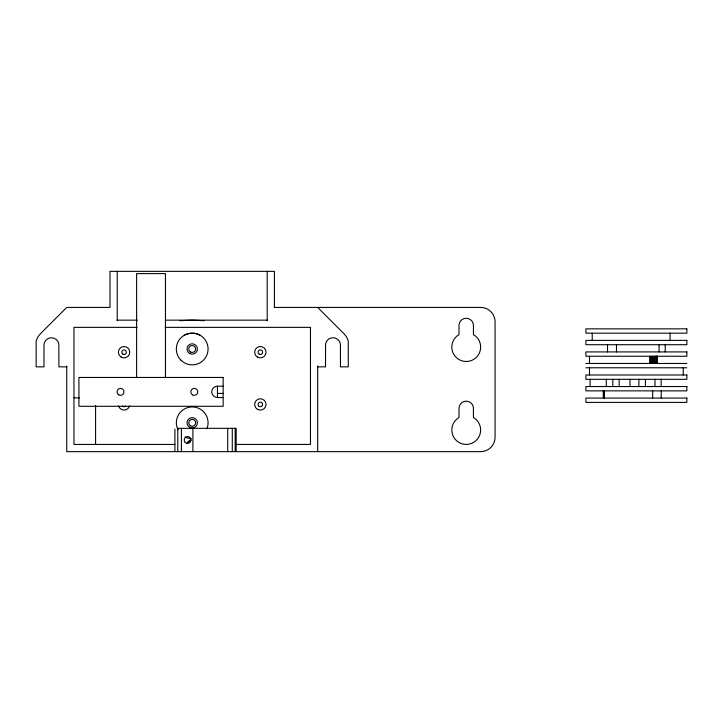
<?xml version="1.0" encoding="UTF-8"?>
<svg xmlns="http://www.w3.org/2000/svg" width="723" height="723" viewBox="0 0 723 723"><rect width="100%" height="100%" fill="white"/><g stroke="black" fill="none" stroke-linecap="round" stroke-linejoin="round"><path stroke-width="1.08" d="M184.284 335.255C189.164 332.544 195.264 332.544 200.144 335.255M179.928 320.66L192.21 320.153L204.492 320.66M274.288 307.42L480.65 307.42A14.424 14.424 0 0 1 495.074 321.843L495.074 437.216A14.424 14.424 0 0 1 480.65 451.64L66.742 451.64L66.742 366.01M117.216 320.153L137.506 320.153M165.413 320.153L267.203 320.153M137.027 327.365L73.954 327.365L73.954 444.428L174.821 444.428M165.178 327.365L310.474 327.365L310.474 444.428L236.538 444.428M585.901 363.461L686.85 363.461M66.742 366.859L58.915 366.859L58.825 343.904A7.501 7.501 0 0 0 43.976 344.591L43.976 366.859L36.15 366.859L36.15 340.922L37.659 337.261L40.19 333.972L66.742 307.42L110.004 307.42L110.004 271.36L274.415 271.36L274.415 307.42M317.686 366.859L325.504 366.859L325.594 343.904A7.501 7.501 0 0 1 340.452 344.591L340.452 366.859L348.278 366.859L348.278 340.922L346.76 337.261L344.229 333.972L317.686 307.42M585.901 367.781L686.85 367.781M223.145 397.542L217.46 397.542A5.676 5.676 0 0 1 211.785 391.866A5.676 5.676 0 0 1 217.46 386.19L223.145 386.19M217.46 393.393L223.145 393.393M73.954 397.849L79.358 397.849M683.244 367.781L683.244 374.993M670.076 333.176L670.076 340.379M665.214 344.708L665.214 351.92M661.229 390.863L661.229 398.066M661.156 379.322L661.156 386.534M659.087 344.708L659.087 351.92M657.108 356.249L657.108 363.461M656.963 356.249L656.963 363.461M656.692 356.249L656.692 363.461M656.312 356.249L656.312 363.461M655.806 356.249L655.806 363.461M655.192 356.249L655.192 363.461M654.966 379.322L654.966 386.534M654.478 356.249L654.478 363.461M653.664 356.249L653.664 363.461M652.77 356.249L652.77 363.461M652.679 390.863L652.679 398.066M651.794 356.249L651.794 363.461M650.745 356.249L650.745 363.461M649.652 356.249L649.652 363.461M645.458 379.322L645.458 386.534M638.879 379.322L638.879 386.534M629.977 379.322L629.977 386.534M619.159 379.322L619.159 386.534M616.484 344.708L616.484 351.92M612.797 379.322L612.797 386.534M607.528 344.708L607.528 351.92M606.29 379.322L606.29 386.534M604.473 390.863L604.473 398.066M603.75 390.863L603.75 398.066M603.244 390.863L603.316 398.066M592.218 333.176L592.218 340.379M590.067 379.322L590.067 386.534M589.507 356.249L589.507 363.461M589.507 367.781L589.507 374.993M317.686 366.01L317.686 451.64M267.203 271.36L267.203 320.786M236.159 451.64L236.159 428.332L177.795 428.332L177.795 451.64M235.174 428.332L235.174 451.64M232.291 428.332L232.291 451.64M227.709 428.332L227.709 451.64M217.46 386.19L217.46 397.542M192.887 428.332L192.887 451.64M181.401 428.332L181.401 451.64M174.903 429.164L174.903 450.8M165.45 377.442L165.45 273.61L136.611 273.61L136.611 377.442M117.216 271.36L117.216 320.786M95.59 405.612L95.59 444.428M187.293 443.118A5.676 5.676 0 0 1 190.745 440.47M177.985 429.814A15.861 15.861 0 0 1 191.694 406.941A15.861 15.861 0 0 1 206.868 428.866M191.179 438.626A15.861 15.861 0 0 1 185.196 437.017M125.685 406.046A2.268 2.268 0 0 1 122.476 406.046M129.562 405.91A5.676 5.676 0 0 1 118.59 405.91M187.194 443.66A5.188 5.188 0 0 1 190.872 439.991M686.85 328.848L585.901 328.848L585.901 333.176L686.85 333.176L686.85 328.848M686.85 340.379L585.901 340.379L585.901 344.708L686.85 344.708L686.85 340.379M686.85 351.92L585.901 351.92L585.901 356.249L686.85 356.249L686.85 351.92M686.85 374.993L585.901 374.993L585.901 379.322L686.85 379.322L686.85 374.993M223.145 377.442L78.924 377.442L78.924 406.29L223.145 406.29L223.145 377.442M686.85 386.534L585.901 386.534L585.901 390.863L686.85 390.863L686.85 386.534M686.85 398.066L585.901 398.066L585.901 402.395L686.85 402.395L686.85 398.066M473.438 334.586L473.438 325.449A7.212 7.212 0 0 0 466.227 318.237A7.212 7.212 0 0 0 459.015 325.449L459.015 334.586A14.424 14.424 0 0 0 455.183 356.349A14.424 14.424 0 0 0 477.27 356.349A14.424 14.424 0 0 0 473.438 334.586M473.438 417.514L473.438 408.368A7.212 7.212 0 0 0 466.227 401.157A7.212 7.212 0 0 0 459.015 408.368L459.015 417.514A14.424 14.424 0 0 0 455.183 439.277A14.424 14.424 0 0 0 477.27 439.277A14.424 14.424 0 0 0 473.438 417.514M118.771 394.866A3.461 3.461 0 0 0 123.958 391.866A3.461 3.461 0 0 0 118.771 388.866A3.461 3.461 0 0 0 118.771 394.866M192.562 394.866A3.461 3.461 0 0 0 197.759 391.866A3.461 3.461 0 0 0 192.562 388.866A3.461 3.461 0 0 0 192.562 394.866M185.205 442.386A3.398 3.398 0 0 0 190.89 440.867A3.398 3.398 0 0 0 186.733 436.701A3.398 3.398 0 0 0 185.205 442.386M190.483 351.993A3.461 3.461 0 0 0 195.671 348.992A3.461 3.461 0 0 0 190.483 346.001A3.461 3.461 0 0 0 190.483 351.993M190.483 425.793A3.461 3.461 0 0 0 195.671 422.792A3.461 3.461 0 0 0 190.483 419.792A3.461 3.461 0 0 0 190.483 425.793M189.616 427.293A5.188 5.188 0 0 0 197.406 422.792A5.188 5.188 0 0 0 189.616 418.301A5.188 5.188 0 0 0 189.616 427.293M189.616 353.493A5.188 5.188 0 0 0 197.406 348.992A5.188 5.188 0 0 0 189.616 344.5A5.188 5.188 0 0 0 189.616 353.493M180.994 360.217A15.861 15.861 0 0 0 207.537 353.104A15.861 15.861 0 0 0 188.107 333.674A15.861 15.861 0 0 0 180.994 360.217M259.214 354.171A2.268 2.268 0 0 0 262.621 352.2A2.268 2.268 0 0 0 259.214 350.239A2.268 2.268 0 0 0 259.214 354.171M257.505 357.117A5.676 5.676 0 0 0 266.028 352.2A5.676 5.676 0 0 0 257.505 347.284A5.676 5.676 0 0 0 257.505 357.117M122.946 354.171A2.268 2.268 0 0 0 126.353 352.2A2.268 2.268 0 0 0 122.946 350.239A2.268 2.268 0 0 0 122.946 354.171M121.238 357.117A5.676 5.676 0 0 0 129.76 352.2A5.676 5.676 0 0 0 121.238 347.284A5.676 5.676 0 0 0 121.238 357.117M259.214 406.407A2.268 2.268 0 0 0 262.621 404.437A2.268 2.268 0 0 0 259.214 402.476A2.268 2.268 0 0 0 259.214 406.407M257.505 409.354A5.676 5.676 0 0 0 266.028 404.437A5.676 5.676 0 0 0 257.505 399.521A5.676 5.676 0 0 0 257.505 409.354"/></g></svg>
